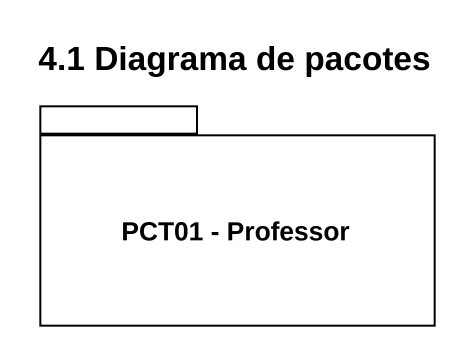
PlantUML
@startuml
title 4.1 Diagrama de pacotes
package "PCT01 - Professor" as PCT01_Professor {
}
@enduml
